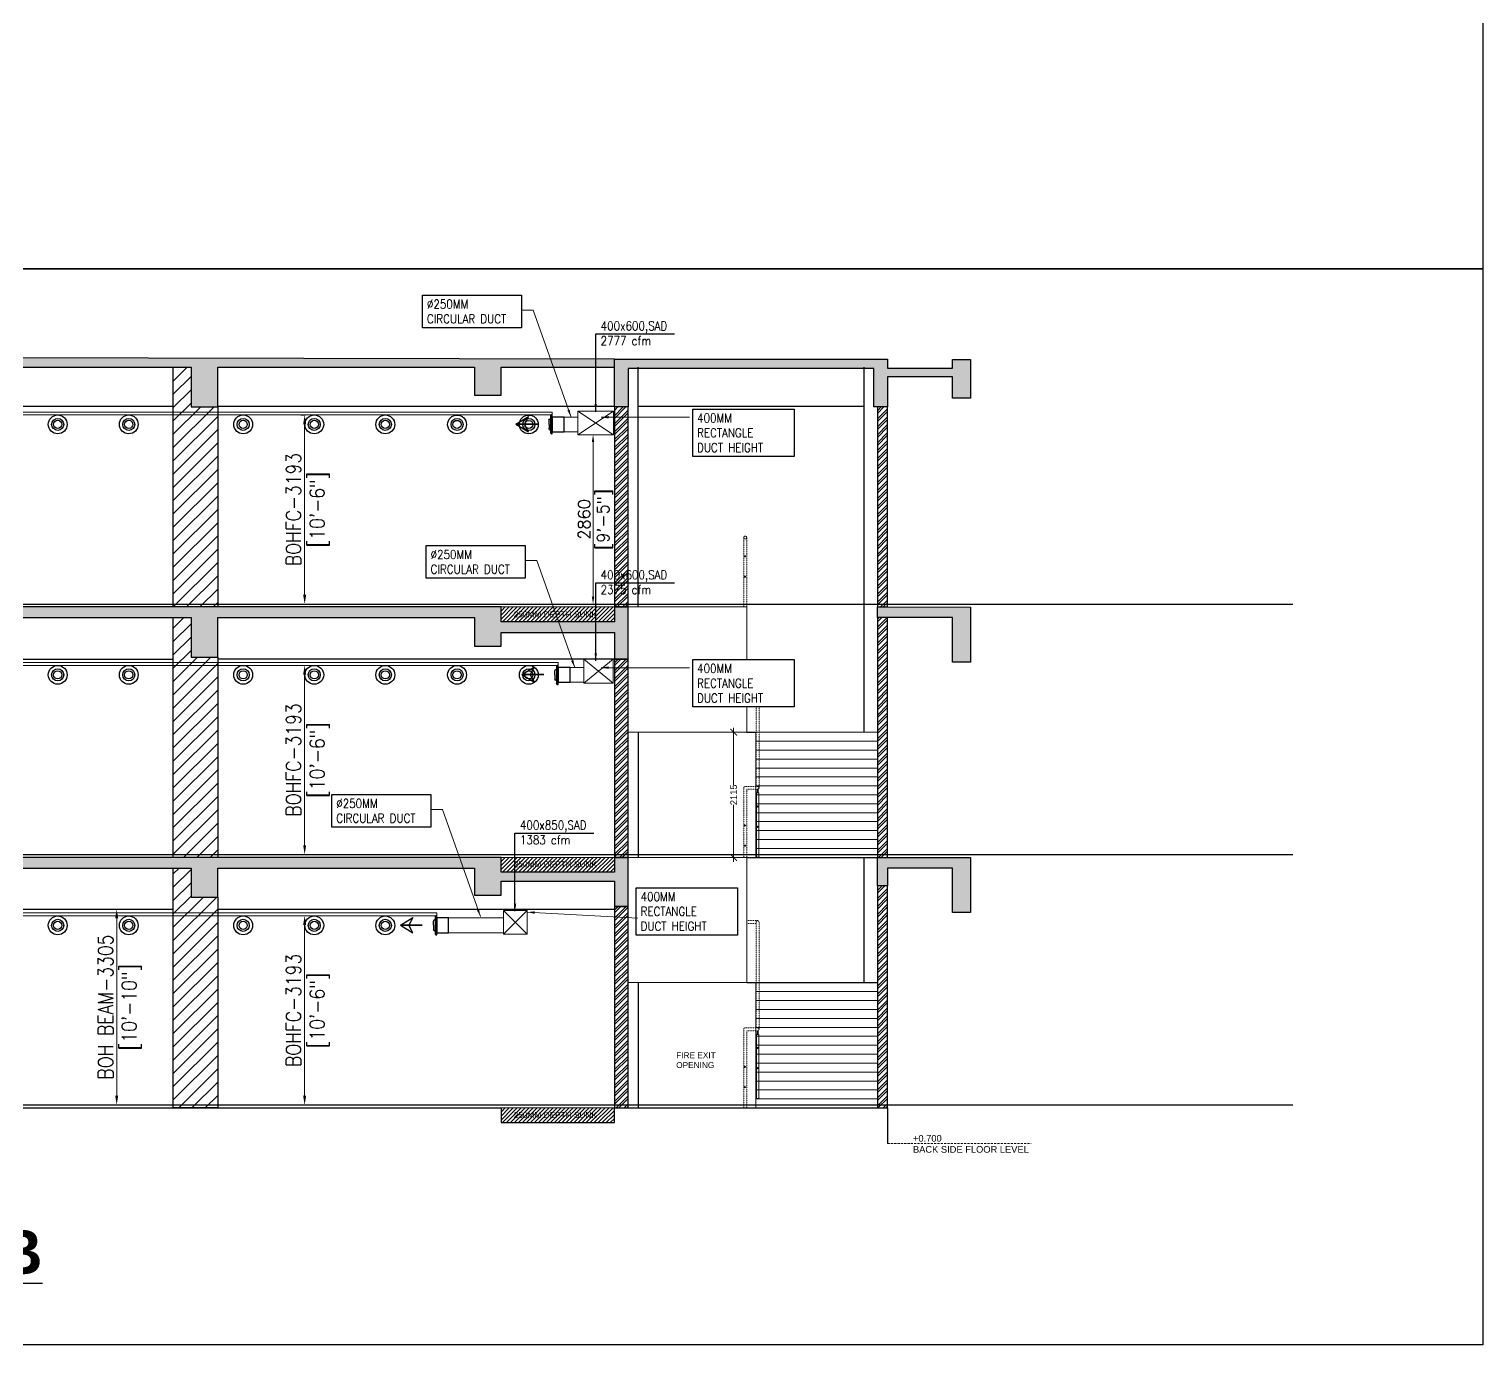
# Model space of a CAD drawing. Header units: millimetres. Extents: x -330573 to 5697, y 22061 to 198972.
# Drawn here: x -305420 to -280868, y 116700 to 138927 of the extents above; entities that cross this region are included whole.
import ezdxf

# ---------------------------------------------------------------- set-up
doc = ezdxf.new("R2010")
doc.units = ezdxf.units.MM
for name, pattern in [('BORDERX2', [3.5, 1, -0.5, 1, -0.5, 0, -0.5]), ('DASHED', [0.75, 0.5, -0.25]), ('HIDDEN', [0.375, 0.25, -0.125])]:
    doc.linetypes.add(name, pattern=pattern)
for name, color, linetype in [('AR-CALC', 7, 'Continuous'), ('HAC', 1, 'Continuous'), ('HVAC SAD', 6, 'Continuous')]:
    doc.layers.add(name, color=color, linetype=linetype)
for name, color, linetype, lineweight in [('I-FLOR-TXT', 2, 'Continuous', 5), ('I-RAIL', 69, 'Continuous', 5), ('S-ELEVATION LINE', 253, 'Continuous', 15), ('S-GRID', 8, 'BORDERX2', 0), ('S-Hatch', 8, 'Continuous', 5), ('S-TEXT', 2, 'Continuous', 25), ('VL-AC-DIM', 20, 'Continuous', 25), ('VL-AC-EQUIPMENT', 5, 'Continuous', 25), ('VL-AC-SA', 6, 'Continuous', 5), ('VL-AC-SA_TEXT_50', 7, 'Continuous', 25), ('VL-AC-SAT', 72, 'Continuous', 25), ('VL-FC', 21, 'Continuous', 18)]:
    doc.layers.add(name, color=color, linetype=linetype, lineweight=lineweight)
doc.layers.add('S-COL.', color=7, linetype='Continuous', true_color=0x0000fa)
doc.layers.add('S-SLAB', color=7, linetype='Continuous', true_color=0x8b9895)
doc.layers.add('S-EXISTING MS STAIRCASE', color=7, linetype='Continuous', lineweight=15, true_color=0xec3a09)
doc.layers.add('S-Wall', color=7, linetype='Continuous', lineweight=25, true_color=0xf0f000)
doc.styles.add('50', font='arial.ttf', dxfattribs={"height": 75})
doc.styles.add('75', font='arial.ttf', dxfattribs={"height": 112.5})
doc.styles.add('ROMANS', font='romans.shx', dxfattribs={"height": 200})
doc.styles.get("Standard").update_dxf_attribs({"font": 'arial.ttf'})
doc.styles.add('VOLTAS - ROMAND', font='romand.shx', dxfattribs={"width": 0.85})
doc.dimstyles.new('Dim75', dxfattribs={"dimscale": 0, "dimtxt": 112.5, "dimasz": 112.5, "dimexe": 50, "dimexo": 50, "dimgap": 0.09, "dimtad": 0, "dimdec": 0, "dimrnd": 5, "dimzin": 0, "dimdsep": 46, "dimtxsty": '75', "dimblk": 'ARCHTICK', "dimcen": 0.09, "dimdle": 75, "dimclrd": 8, "dimclre": 8, "dimclrt": 2, "dimadec": 0, "dimazin": 0, "dimtfac": 1, "dimtdec": 0, "dimtofl": 0, "dimtmove": 0, "dimatfit": 3, "dimldrblk": 'DOT', "dimfxl": 1, "dimtolj": 1, "dimtzin": 0, "dimlwd": -1, "dimlwe": -1, "dimarcsym": 0})
doc.dimstyles.get("Standard").update_dxf_attribs({"dimtxt": 0.18, "dimasz": 0.18, "dimexe": 0.18, "dimexo": 0.0625, "dimgap": 0.09, "dimtad": 0, "dimtih": 1, "dimtoh": 1, "dimdec": 4, "dimzin": 0, "dimdsep": 46, "dimtxsty": 'Standard', "dimcen": 0.09, "dimadec": 0, "dimazin": 0, "dimtfac": 1, "dimtdec": 4, "dimtofl": 0, "dimtmove": 0, "dimatfit": 3, "dimfxl": 1, "dimtolj": 1, "dimtzin": 0, "dimarcsym": 0})
doc.dimstyles.new('VL_DIM', dxfattribs={"dimscale": 1.25, "dimtxt": 200, "dimasz": 125, "dimexe": 50, "dimexo": 50, "dimgap": 50, "dimtad": 1, "dimdec": 0, "dimrnd": 1, "dimzin": 9, "dimdsep": 46, "dimtxsty": 'ROMANS', "dimcen": 0.09, "dimdle": 35, "dimclrd": 7, "dimclre": 7, "dimclrt": 7, "dimadec": 0, "dimazin": 0, "dimtfac": 1, "dimtdec": 0, "dimtmove": 2, "dimatfit": 3, "dimfxl": 1, "dimtolj": 1, "dimtzin": 0, "dimlwd": 15, "dimlwe": 15, "dimarcsym": 1})
pattern_1 = [(45, (-35235.41, 348849.92), (-67.35192, 67.35192), []), (45, (-35190.51, 348849.92), (-67.35192, 67.35192), [])]

# ---------------------------------------------------------------- blocks, each defined once
blk = doc.blocks.new('_ArchTick')
at = {"color": 0, "linetype": 'ByBlock', "const_width": 0.15}
blk.add_lwpolyline([(-0.5, -0.5), (0.5, 0.5)], dxfattribs=at)
blk = doc.blocks.new('*D319')
at = {"layer": 'Defpoints', "color": 0, "transparency": 16777216}
for p in [(13889, 6344), (13515, 4230), (13889, 4230)]:
    blk.add_point(p, dxfattribs=at)
at = {"layer": 'I-FLOR-TXT', "color": 8, "transparency": 16777216}
for p, q in [((13515, 6419), (13515, 5456)), ((13615, 6344), (13465, 6344)), ((13515, 4155), (13515, 5117)), ((13615, 4230), (13465, 4230))]:
    blk.add_line(p, q, dxfattribs=at)
at = {"layer": 'I-FLOR-TXT', "color": 8, "transparency": 16777216, "xscale": 112.5, "yscale": 112.5, "zscale": 112.5}
for p, rotation in [((13515, 6344), 90), ((13515, 4230), 270)]:
    blk.add_blockref('_ArchTick', p, dxfattribs=dict(at, rotation=rotation))
at = {"layer": 'I-FLOR-TXT', "color": 2, "transparency": 16777216, "insert": (13515, 5287), "char_height": 112.5, "attachment_point": 5, "rotation": 90, "style": '75'}
blk.add_mtext('\\A1;2115', dxfattribs=at)
blk = doc.blocks.new('_Dot')
at = {"color": 0, "linetype": 'ByBlock', "lineweight": -2}
blk.add_line((-0.5, 0), (-1, 0), dxfattribs=at)
at = {"color": 0, "linetype": 'ByBlock', "lineweight": 0, "const_width": 0.5}
blk.add_lwpolyline([(-0.25, 0, 1), (0.25, 0, 1)], format="xyb", close=True, dxfattribs=at)
blk = doc.blocks.new('A$C14FA655D')
at = {"layer": 'VL-AC-SAT'}
for p, q in [((215, 35), (215, -285)), ((215, 35), (230, 22)), ((816, -121), (603, 9)), ((603, 9), (672, -121)), ((255, -125), (255, -55)), ((255, -125), (255, -195)), ((816, -121), (445, -121)), ((445, -121), (816, -121)), ((816, -121), (445, -121)), ((445, -121), (816, -121)), ((816, -121), (603, -250)), ((603, -250), (672, -121)), ((215, -285), (230, -272))]:
    blk.add_line(p, q, dxfattribs=at)
blk.add_lwpolyline([(0, 0), (200, 0), (200, -250), (0, -250)], close=True, dxfattribs=at)
for points in [[(215, -285), (200, -285), (200, 35), (215, 35)], [(230, 22), (230, -272)]]:
    blk.add_lwpolyline(points, dxfattribs=at)
for centre, start, end in [((213, -61), 7.9087, 65.9574), ((213, -189), 294.0426, 352.0913)]:
    blk.add_arc(centre, 42.9, start, end, dxfattribs=at)
blk = doc.blocks.new('A$C364F0CCE')
at = {"layer": 'VL-AC-SAT'}
for radius in [159, 102, 69]:
    blk.add_circle((0, 0), radius, dxfattribs=at)
blk = doc.blocks.new('*D135')
at = {"layer": 'Defpoints', "color": 0, "transparency": 16777216}
for p in [(-295896, 132075), (-295837, 132075), (-295837, 129215)]:
    blk.add_point(p, dxfattribs=at)
at = {"layer": 'VL-AC-DIM', "color": 7, "lineweight": 15, "transparency": 16777216}
for p, q in [((-295887, 132075), (-295946, 132075)), ((-295896, 129340), (-295896, 131950)), ((-295887, 129215), (-295946, 129215))]:
    blk.add_line(p, q, dxfattribs=at)
at = {"layer": 'VL-AC-DIM', "color": 7, "transparency": 16777216}
for points in [[(-295917, 131950), (-295875, 131950), (-295896, 132075)], [(-295917, 129340), (-295875, 129340), (-295896, 129215)]]:
    blk.add_solid(points, dxfattribs=at)
at = {"layer": 'VL-AC-DIM', "color": 7, "transparency": 16777216, "char_height": 200, "attachment_point": 5, "rotation": 90, "style": 'ROMANS'}
for s, insert in [('\\A1;[9\'-5"]', (-295693, 130645)), ('\\A1;2860', (-296046, 130645))]:
    blk.add_mtext(s, dxfattribs=dict(at, insert=insert))
blk = doc.blocks.new('*D147')
at = {"layer": 'Defpoints', "color": 0, "transparency": 16777216}
for p in [(-300688, 123948), (-300766, 120755), (-300683, 120755)]:
    blk.add_point(p, dxfattribs=at)
at = {"layer": 'VL-AC-DIM', "color": 7, "lineweight": 15, "transparency": 16777216}
for p, q in [((-300750, 123948), (-300829, 123948)), ((-300766, 123792), (-300766, 120912)), ((-300745, 120755), (-300829, 120755))]:
    blk.add_line(p, q, dxfattribs=at)
at = {"layer": 'VL-AC-DIM', "color": 7, "transparency": 16777216}
for points in [[(-300792, 123792), (-300740, 123792), (-300766, 123948)], [(-300792, 120912), (-300740, 120912), (-300766, 120755)]]:
    blk.add_solid(points, dxfattribs=at)
at = {"layer": 'VL-AC-DIM', "color": 7, "transparency": 16777216, "char_height": 250, "width": 717.21, "attachment_point": 5, "rotation": 90, "style": 'VOLTAS - ROMAND'}
for s, insert in [('\\A1;BOHFC-3193', (-300954, 122352)), ('\\A1;[10\'-6"]', (-300513, 122352))]:
    blk.add_mtext(s, dxfattribs=dict(at, insert=insert))
blk = doc.blocks.new('*D148')
at = {"layer": 'Defpoints', "color": 0, "transparency": 16777216}
for p in [(-303787, 124060), (-303940, 120755), (-303787, 120755)]:
    blk.add_point(p, dxfattribs=at)
at = {"layer": 'VL-AC-DIM', "color": 7, "lineweight": 15, "transparency": 16777216}
for p, q in [((-303850, 124060), (-304002, 124060)), ((-303940, 123904), (-303940, 120912)), ((-303850, 120755), (-304002, 120755))]:
    blk.add_line(p, q, dxfattribs=at)
at = {"layer": 'VL-AC-DIM', "color": 7, "transparency": 16777216}
for points in [[(-303966, 123904), (-303914, 123904), (-303940, 124060)], [(-303966, 120912), (-303914, 120912), (-303940, 120755)]]:
    blk.add_solid(points, dxfattribs=at)
at = {"layer": 'VL-AC-DIM', "color": 7, "transparency": 16777216, "char_height": 250, "attachment_point": 5, "rotation": 90, "style": 'VOLTAS - ROMAND'}
for s, insert in [('\\A1;BOH BEAM-3305', (-304127, 122408)), ('\\A1;[10\'-10"]', (-303687, 122408))]:
    blk.add_mtext(s, dxfattribs=dict(at, insert=insert))
blk = doc.blocks.new('*D152')
at = {"layer": 'Defpoints', "color": 0, "transparency": 16777216}
for p in [(-300688, 128178), (-300766, 124985), (-300683, 124985)]:
    blk.add_point(p, dxfattribs=at)
at = {"layer": 'VL-AC-DIM', "color": 7, "lineweight": 15, "transparency": 16777216}
for p, q in [((-300750, 128178), (-300829, 128178)), ((-300766, 128022), (-300766, 125142)), ((-300745, 124985), (-300829, 124985))]:
    blk.add_line(p, q, dxfattribs=at)
at = {"layer": 'VL-AC-DIM', "color": 7, "transparency": 16777216}
for points in [[(-300792, 128022), (-300740, 128022), (-300766, 128178)], [(-300792, 125142), (-300740, 125142), (-300766, 124985)]]:
    blk.add_solid(points, dxfattribs=at)
at = {"layer": 'VL-AC-DIM', "color": 7, "transparency": 16777216, "char_height": 250, "width": 717.21, "attachment_point": 5, "rotation": 90, "style": 'VOLTAS - ROMAND'}
for s, insert in [('\\A1;BOHFC-3193', (-300954, 126582)), ('\\A1;[10\'-6"]', (-300513, 126582))]:
    blk.add_mtext(s, dxfattribs=dict(at, insert=insert))
blk = doc.blocks.new('*D157')
at = {"layer": 'Defpoints', "color": 0, "transparency": 16777216}
for p in [(-300688, 132408), (-300766, 129215), (-300683, 129215)]:
    blk.add_point(p, dxfattribs=at)
at = {"layer": 'VL-AC-DIM', "color": 7, "lineweight": 15, "transparency": 16777216}
for p, q in [((-300750, 132408), (-300829, 132408)), ((-300766, 132252), (-300766, 129372)), ((-300745, 129215), (-300829, 129215))]:
    blk.add_line(p, q, dxfattribs=at)
at = {"layer": 'VL-AC-DIM', "color": 7, "transparency": 16777216}
for points in [[(-300792, 132252), (-300740, 132252), (-300766, 132408)], [(-300792, 129372), (-300740, 129372), (-300766, 129215)]]:
    blk.add_solid(points, dxfattribs=at)
at = {"layer": 'VL-AC-DIM', "color": 7, "transparency": 16777216, "char_height": 250, "width": 717.21, "attachment_point": 5, "rotation": 90, "style": 'VOLTAS - ROMAND'}
for s, insert in [('\\A1;BOHFC-3193', (-300954, 130812)), ('\\A1;[10\'-6"]', (-300513, 130812))]:
    blk.add_mtext(s, dxfattribs=dict(at, insert=insert))
blk = doc.blocks.new('SECTION')
at = {"layer": 'S-ELEVATION LINE', "ltscale": 90}
h = blk.add_hatch(dxfattribs=at)
h.set_pattern_fill('ANSI31', color=8, scale=50)
h.set_pattern_definition([(45, (-35235.41, 348869.92), (-112.2532, 112.2532), [])])
h.paths.add_polyline_path([(4052.4, 12509.9), (4352.4, 12509.9), (4352.4, 11836.9), (4802.4, 11836.9), (4802.4, 8459.9), (4052.4, 8459.9)])
h = blk.add_hatch(dxfattribs=at)
h.set_pattern_fill('ANSI31', color=8, scale=50)
h.set_pattern_definition([(45, (43560, 315949.92), (-112.2532, 112.2532), [])])
h.paths.add_polyline_path([(4052.4, 8279.9), (4352.4, 8279.9), (4352.4, 7609.9), (4542.3, 7609.9), (4802.4, 7609.9), (4802.4, 4229.9), (4052.4, 4229.9)])
h = blk.add_hatch(dxfattribs=at)
h.set_pattern_fill('ANSI31', color=8, scale=50)
h.set_pattern_definition([(45, (-35235.41, 348849.92), (-112.2532, 112.2532), [])])
h.paths.add_polyline_path([(4052.4, 4049.9), (4352.4, 4049.9), (4352.4, 3559.9), (4802.4, 3559.9), (4802.4, -0.1), (4052.4, -0.1)])
at = {"layer": 'S-Hatch'}
h = blk.add_hatch(dxfattribs=at)
h.set_pattern_fill('ANSI32', color=8, scale=10)
h.set_pattern_definition([(45, (-95055.415, 264579.92), (-67.35192, 67.35192), []), (45, (-95010.51, 264579.92), (-67.35192, 67.35192), [])])
h.paths.add_polyline_path([(11732.4, 7579.9), (11502.4, 7579.9), (11502.4, 4229.9), (11732.4, 4229.9)])
h.paths.add_polyline_path([(11732.4, 11839.9), (11502.4, 11839.9), (11502.4, 8459.9), (11732.4, 8459.9)])
h.paths.add_polyline_path([(11731.3, 3399.9), (11502.2, 3399.9), (11502.4, -0.1), (11732.4, -0.1)])
h = blk.add_hatch(dxfattribs=at)
h.set_pattern_fill('ANSI32', color=8, scale=10)
h.set_pattern_definition([(45, (-35235.41, 348869.92), (-67.35192, 67.35192), []), (45, (-35190.51, 348869.92), (-67.35192, 67.35192), [])])
h.paths.add_polyline_path([(16112.4, 11839.9), (15942.4, 11839.9), (15942.4, 8459.9), (16112.4, 8459.9)])
h = blk.add_hatch(dxfattribs=at)
h.set_pattern_fill('ANSI31', color=8, scale=15)
h.set_pattern_definition([(45, (-476099.316, 117745.415), (-33.6759605, 33.6759605), [])])
h.paths.add_polyline_path([(9587.4, 8459.9), (11502.2, 8459.9), (11502.2, 8209.9), (9587.4, 8209.9)])
h = blk.add_hatch(dxfattribs=at)
h.set_pattern_fill('ANSI32', color=8, scale=10)
h.set_pattern_definition(pattern_1)
h.paths.add_polyline_path([(16112.4, 8279.9), (15942.4, 8279.9), (15942.4, 4229.9), (16112.4, 4229.9)])
h = blk.add_hatch(dxfattribs=at)
h.set_pattern_fill('ANSI31', color=8, scale=15)
h.set_pattern_definition([(45, (-476099.316, 113515.414), (-33.6759605, 33.6759605), [])])
h.paths.add_polyline_path([(9587.4, 4229.9), (11502.2, 4229.9), (11502.2, 3979.9), (9587.4, 3979.9)])
h = blk.add_hatch(dxfattribs=at)
h.set_pattern_fill('ANSI32', color=8, scale=10)
h.set_pattern_definition(pattern_1)
h.paths.add_polyline_path([(16112.4, 3749.9), (15942.4, 3749.9), (15942.4, -0.1), (16112.4, -0.1)])
h = blk.add_hatch(dxfattribs=at)
h.set_pattern_fill('ANSI31', color=8, scale=15)
h.set_pattern_definition([(45, (-476099.315, 109285.447), (-33.6759605, 33.6759605), [])])
h.paths.add_polyline_path([(9587.4, 0), (11502.2, 0), (11502.2, -250), (9587.4, -250)])
at = {"layer": 'S-SLAB', "ltscale": 90}
h = blk.add_hatch(color=8, dxfattribs=at)
h.dxf.hatch_style = 1
h.paths.add_polyline_path([(-9487.6, 12689.9), (-9487.6, 11794.9), (-9037.6, 11794.9), (-9037.6, 12509.9), (-6727.1, 12509.9), (-6727.1, 11999.9), (-6277.1, 11999.9), (-6277.1, 12509.9), (-2647.6, 12509.9), (-2647.6, 11824.9), (-2197.6, 11824.9), (-2197.6, 12509.9), (702.4, 12509.9), (702.4, 12024.9), (1152.4, 12024.9), (1152.4, 12509.9), (4352.4, 12509.9), (4352.4, 11839.9), (4802.4, 11839.9), (4802.4, 12509.9), (9136.9, 12509.9), (9136.9, 12039.9), (9587.9, 12039.9), (9587.9, 12509.9), (11502.3, 12509.9), (11502.3, 12644.5)])
h = blk.add_hatch(color=8, dxfattribs=at)
h.dxf.hatch_style = 1
h.paths.add_polyline_path([(16112.3, 12644.3), (11502.3, 12644.5), (11502.4, 12490.1), (11502.4, 11839.9), (11732.4, 11839.9), (11732.4, 12489.9), (15882.4, 12489.8), (15882.4, 11839.9), (16112.4, 11839.9), (16112.4, 12349.9), (17212.7, 12349.9), (17212.5, 11989.9), (17512.6, 11989.9), (17512.6, 12639.9), (17212.6, 12639.9), (17212.6, 12494.9), (16112.4, 12494.9)])
h = blk.add_hatch(color=8, dxfattribs=at)
h.dxf.hatch_style = 1
h.paths.add_polyline_path([(-5617.6, 8279.9), (-2647.6, 8279.9), (-2647.6, 7544.9), (-2197.6, 7544.9), (-2197.6, 8279.9), (702.4, 8279.9), (702.4, 7679.9), (1152.4, 7679.9), (1152.4, 8279.9), (4352.4, 8279.9), (4352.4, 7609.9), (4802.4, 7609.9), (4802.4, 8279.9), (9136.9, 8279.9), (9136.9, 7799.9), (9587.9, 7799.9), (9587.9, 8029.9), (11502.4, 8029.9), (11502.4, 7579.9), (11732.4, 7579.9), (11732.4, 8459.9), (11502.4, 8459.9), (11502, 8209.9), (9587.5, 8209.9), (9587.9, 8459.9), (-9487.6, 8459.9), (-9487.6, 7599.9), (-9037.6, 7599.9), (-9037.6, 8279.9), (-6067.6, 8279.9), (-6067.6, 7829.9), (-5617.6, 7829.9)])
h = blk.add_hatch(color=8, dxfattribs=at)
h.dxf.hatch_style = 1
h.paths.add_polyline_path([(17512.6, 8459.7), (17442.4, 8459.7), (15942.4, 8459.9), (15942.4, 8280), (17212.7, 8279.8), (17212.5, 7529.9), (17512.7, 7529.9)])
h = blk.add_hatch(color=8, dxfattribs=at)
h.dxf.hatch_style = 1
h.paths.add_polyline_path([(-9487.6, 4229.9), (-9487.6, 3359.9), (-9037.6, 3359.9), (-9037.6, 4049.9), (-6067.6, 4049.9), (-6067.6, 3559.9), (-5617.6, 3559.9), (-5617.6, 4049.9), (-2647.6, 4049.9), (-2647.6, 3559.9), (-2197.6, 3559.9), (-2197.6, 4049.9), (702.4, 4049.9), (702.4, 3559.9), (1152.4, 3559.9), (1152.4, 4049.9), (4352.4, 4049.9), (4352.4, 3559.9), (4802.4, 3559.9), (4802.4, 4049.9), (9136.9, 4049.9), (9136.9, 3594.9), (9587.9, 3594.9), (9587.9, 3829.9), (11502.2, 3829.9), (11502.2, 3399.9), (11731.3, 3399.9), (11732.4, 3949.9), (11732.4, 4229.9), (11502.2, 4229.9), (11502.2, 3979.9), (9587.4, 3979.9), (9587.4, 4229.9)])
h = blk.add_hatch(color=8, dxfattribs=at)
h.dxf.hatch_style = 1
h.paths.add_polyline_path([(17512.6, 4229.7), (17442.4, 4229.7), (15942.4, 4229.9), (15942.4, 3749.9), (16112.4, 3749.9), (16112.4, 4049.9), (17212.7, 4049.8), (17212.5, 3300), (17512.7, 3299.9)])
at = {"layer": 'HAC', "color": 8}
for points in [[(11502.3, 12644.5), (16112.3, 12644.3), (16112.4, 12494.9), (17212.6, 12494.9), (17212.6, 12639.9), (17512.6, 12639.9), (17512.6, 11989.9), (17212.5, 11989.9), (17212.6, 12349.9), (16112.4, 12349.9), (16112.4, 11839.9), (15882.4, 11839.9), (15882.4, 12489.8), (11732.4, 12489.9), (11732.4, 11839.9), (11502.4, 11839.9), (11502.4, 12490.1)], [(15942.4, 8459.9), (17512.6, 8459.7), (17512.7, 7529.9), (17212.5, 7529.9), (17212.7, 8279.8), (15942.4, 8280)], [(15942.4, 4229.9), (17512.6, 4229.7), (17512.7, 3299.9), (17212.5, 3300), (17212.7, 4049.8), (16112.4, 4049.9), (16112.4, 3749.9), (15942.4, 3749.9), (15942.4, 4050)]]:
    blk.add_lwpolyline(points, close=True, dxfattribs=at)
at = {"layer": 'I-RAIL', "color": 8, "linetype": 'HIDDEN', "ltscale": 0.1}
for p, q in [((13685.7, 8459.9), (13685.7, 9633.1)), ((13735.7, 8459.9), (13735.7, 9633.1)), ((13919, 7396.1, 0), (13735.7, 7396.1)), ((13894, 5429.9), (13894, 7371.1)), ((13944, 5404.9), (13944, 7371.1)), ((13894, 7346.1, 0), (13735.7, 7346.1)), ((13685.7, 4229.9), (13685.7, 5404.9)), ((13919, 5429.9), (13710.7, 5429.9)), ((13735.7, 4229.9), (13735.7, 5356.1)), ((13919, 5379.9), (13737.2, 5381.1, -25)), ((13919, 3162.1, 0), (13735.7, 3162.1)), ((13894, 3112.1, 0), (13735.7, 3112.1)), ((13894, 1350.9), (13894, 3137.1)), ((13944, 1325.9), (13944, 3137.1)), ((13685.7, -0.1), (13685.7, 1325.9)), ((13919, 1350.9), (13710.7, 1350.9)), ((13735.7, -0.1), (13735.7, 1277.1)), ((13919, 1300.9), (13737.2, 1302.1, -25))]:
    blk.add_line(p, q, dxfattribs=at)
at = {"layer": 'I-RAIL', "color": 8, "ltscale": 0.1}
for points in [[(13899, 4234.9), (13939, 4234.9), (13939, 5318.8), (13899, 5318.8)], [(13899, 155.9), (13939, 155.9), (13939, 1239.8), (13899, 1239.8)]]:
    blk.add_lwpolyline(points, close=True, dxfattribs=at)
at = {"layer": 'I-RAIL', "color": 8, "ltscale": 0.1, "elevation": -3001}
for points in [[(13911.5, 5381.1), (13911.5, 5318.8), (13931.5, 5318.8), (13931.5, 5379.9)], [(13911.5, 1302.1), (13911.5, 1239.8), (13931.5, 1239.8), (13931.5, 1300.9)]]:
    blk.add_lwpolyline(points, dxfattribs=at)
at = {"layer": 'I-RAIL', "color": 8}
for points in [[(13949, 4229.9), (13889, 4229.9), (13889, 4234.9), (13949, 4234.9)], [(13949, 150.9), (13889, 150.9), (13889, 155.9), (13949, 155.9)]]:
    blk.add_lwpolyline(points, close=True, dxfattribs=at)
at = {"layer": 'I-RAIL', "color": 8, "linetype": 'HIDDEN'}
for centre, start, end in [((13710.7, 9633.1, 0), 0, 180), ((13710.7, 9633.1, 0), 0, 180), ((13710.7, 9633.1, 0), 180, 0), ((13919, 7371.1, 0), 0, 180), ((13919, 3137.1, 0), 0, 180)]:
    blk.add_arc(centre, 25, start, end, dxfattribs=at)
at = {"layer": 'I-RAIL', "color": 8}
for centre, radius, start, end in [((13706.2, 9314.9), 10, 92.72248, 267.27752), ((13705.2, 9314.9), 10, 272.72248, 87.27752), ((13706.2, 8972.5), 10, 92.72248, 267.27752), ((13705.2, 8972.5), 10, 272.72248, 87.27752), ((13919, 5404.9), 25, 270, 90), ((13919.5, 5089.9), 10, 92.72248, 267.27752), ((13918.6, 5089.9), 10, 272.72248, 87.27752), ((13706.2, 4769.9), 10, 92.72248, 267.27752), ((13705.2, 4769.9), 10, 272.72248, 87.27752), ((13919.5, 4747.5), 10, 92.72248, 267.27752), ((13918.6, 4747.5), 10, 272.72248, 87.27752), ((13706.2, 4427.5), 10, 92.72248, 267.27752), ((13705.2, 4427.5), 10, 272.72248, 87.27752), ((13919, 1325.9), 25, 270, 90), ((13919.5, 1010.9), 10, 92.72248, 267.27752), ((13918.6, 1010.9), 10, 272.72248, 87.27752), ((13706.2, 690.9), 10, 92.72248, 267.27752), ((13705.2, 690.9), 10, 272.72248, 87.27752), ((13919.5, 668.5), 10, 92.72248, 267.27752), ((13918.6, 668.5), 10, 272.72248, 87.27752), ((13706.2, 348.5), 10, 92.72248, 267.27752), ((13705.2, 348.5), 10, 272.72248, 87.27752)]:
    blk.add_arc(centre, radius, start, end, dxfattribs=at)
at = {"layer": 'I-RAIL', "color": 8, "linetype": 'HIDDEN', "ltscale": 0.1}
for centre in [(13710.7, 5404.9), (13710.7, 1325.9)]:
    blk.add_arc(centre, 25, 90, 180, dxfattribs=at)
at = {"layer": 'I-RAIL', "color": 8, "linetype": 'HIDDEN', "ltscale": 0.1, "extrusion": (0.998288, -1.65503e-07, 0.05849)}
for centre in [(5356.1, -828.4, 13712.2), (1277.1, -828.4, 13712.2)]:
    blk.add_arc(centre, 25, 0, 90, dxfattribs=at)
at = {"layer": 'S-COL.', "color": 8, "ltscale": 90}
for p, q in [((11902.4, 8459.9), (11902.4, 12509.9)), ((15712.4, 12509.9), (15712.4, 6343.9)), ((11902.4, 6344.9), (11902.4, 4229.9)), ((15712.4, 4229.9), (15712.4, 2113.9))]:
    blk.add_line(p, q, dxfattribs=at)
for points in [[(4052.4, 12509.9), (4352.4, 12509.9), (4352.4, 11839.9), (4802.4, 11839.9), (4802.4, 8459.9), (4052.4, 8459.9)], [(4052.4, 8279.9), (4352.4, 8279.9), (4352.4, 7609.9), (4802.4, 7609.9), (4802.4, 4229.9), (4052.4, 4229.9)], [(4052.4, 4049.9), (4352.4, 4049.9), (4352.4, 3559.9), (4802.4, 3559.9), (4802.4, -0.1), (4052.4, -0.1)]]:
    blk.add_lwpolyline(points, close=True, dxfattribs=at)
blk.add_lwpolyline([(11902.4, 2114.9), (11902.4, -0.1)], dxfattribs=at)
at = {"layer": 'S-ELEVATION LINE', "color": 8}
for points in [[(9587.4, 8459.9), (11502.2, 8459.9), (11502.2, 8209.9), (9587.4, 8209.9)], [(9587.4, 4229.9), (11502.2, 4229.9), (11502.2, 3979.9), (9587.4, 3979.9)], [(9587.4, 0), (11502.2, 0), (11502.2, -250), (9587.4, -250)]]:
    blk.add_lwpolyline(points, close=True, dxfattribs=at)
at = {"layer": 'S-EXISTING MS STAIRCASE', "color": 8, "ltscale": 90}
for points in [[(13735.7, 8459.9), (11732.4, 8459.9), (11732.4, 6344.9), (13735.7, 6344.9)], [(13889, 6343.9), (15942.4, 6343.9), (15942.4, 6192.9), (13889, 6192.9)], [(13889, 6192.9), (15942.4, 6192.9), (15942.4, 6041.9), (13889, 6041.9)], [(13889, 6041.9), (15942.4, 6041.9), (15942.4, 5890.9), (13889, 5890.9)], [(13889, 5890.9), (15942.4, 5890.9), (15942.4, 5739.9), (13889, 5739.9)], [(13889, 5739.9), (15942.4, 5739.9), (15942.4, 5588.9), (13889, 5588.9)], [(13889, 5588.9), (15942.4, 5588.9), (15942.4, 5437.9), (13889, 5437.9)], [(13889, 5437.9), (15942.4, 5437.9), (15942.4, 5286.9), (13889, 5286.9)], [(13889, 5286.9), (15942.4, 5286.9), (15942.4, 5135.9), (13889, 5135.9)], [(13889, 5135.9), (15942.4, 5135.9), (15942.4, 4984.9), (13889, 4984.9)], [(13889, 4984.9), (15942.4, 4984.9), (15942.4, 4833.9), (13889, 4833.9)], [(13889, 4833.9), (15942.4, 4833.9), (15942.4, 4682.9), (13889, 4682.9)], [(13889, 4682.9), (15942.4, 4682.9), (15942.4, 4531.9), (13889, 4531.9)], [(13889, 4531.9), (15942.4, 4531.9), (15942.4, 4380.9), (13889, 4380.9)], [(13735.7, 4229.9), (11731.3, 4229.9), (11733.5, 2114.9), (13735.7, 2114.9)], [(13889, 4380.9), (15942.4, 4380.9), (15942.4, 4229.9), (13889, 4229.9)], [(13889, 2113.9), (15942.4, 2113.9), (15942.4, 1962.9), (13889, 1962.9)], [(13889, 1962.9), (15942.4, 1962.9), (15942.4, 1811.9), (13889, 1811.9)], [(13889, 1811.9), (15942.4, 1811.9), (15942.4, 1660.9), (13889, 1660.9)], [(13889, 1660.9), (15942.4, 1660.9), (15942.4, 1509.9), (13889, 1509.9)], [(13889, 1509.9), (15942.4, 1509.9), (15942.4, 1358.9), (13889, 1358.9)], [(13889, 1358.9), (15942.4, 1358.9), (15942.4, 1207.9), (13889, 1207.9)], [(13889, 1207.9), (15942.4, 1207.9), (15942.4, 1056.9), (13889, 1056.9)], [(13889, 1056.9), (15942.4, 1056.9), (15942.4, 905.9), (13889, 905.9)], [(13889, 905.9), (15942.4, 905.9), (15942.4, 754.9), (13889, 754.9)], [(13889, 754.9), (15942.4, 754.9), (15942.4, 603.9), (13889, 603.9)], [(13889, 603.9), (15942.4, 603.9), (15942.4, 452.9), (13889, 452.9)], [(13889, 452.9), (15942.4, 452.9), (15942.4, 301.9), (13889, 301.9)], [(13889, 301.9), (15942.4, 301.9), (15942.4, 150.9), (13889, 150.9)], [(13889, 150.9), (15942.4, 150.9), (15942.4, -0.1), (13889, -0.1)]]:
    blk.add_lwpolyline(points, close=True, dxfattribs=at)
at = {"layer": 'S-GRID', "color": 8, "linetype": 'DASHED', "ltscale": 75}
blk.add_line((16112.4, -600.1), (18540.9, -600.2), dxfattribs=at)
at = {"layer": 'S-SLAB', "color": 8, "ltscale": 90}
for p, q in [((-2197.6, 11849.9), (4052.4, 11849.9)), ((4802.4, 11849.9), (11502.4, 11849.9)), ((11902.4, 11849.9), (15712.4, 11849.9)), ((-2197.6, 7579.9), (4052.4, 7579.9)), ((4802.4, 7584.9), (11502.4, 7584.9)), ((13735.7, 6343.9), (13889, 6343.9)), ((13735.7, 4229.9), (15942.4, 4229.9)), ((4052.4, 3349.9), (-2197.6, 3349.9)), ((4052.4, 3349.9), (-2197.6, 3349.9)), ((4052.4, 3349.9), (-2197.6, 3349.9)), ((4802.4, 3354.9), (11502.4, 3354.9)), ((13735.7, 2114.9), (15942.4, 2114.9)), ((16112.4, -0.1), (16112.4, -600.1))]:
    blk.add_line(p, q, dxfattribs=at)
for points in [[(1152.4, 12509.9), (4352.4, 12509.9), (4352.4, 11839.9), (4802.4, 11839.9), (4802.4, 12509.9), (9136.9, 12509.9), (9136.9, 12039.9), (9587.9, 12039.9), (9587.9, 12509.9), (11502.3, 12509.9), (11502.3, 12644.5), (-9487.6, 12689.9)], [(1152.4, 8279.9), (4352.4, 8279.9), (4352.4, 7609.9), (4802.4, 7609.9), (4802.4, 8279.9), (9136.9, 8279.9), (9136.9, 7799.9), (9587.9, 7799.9), (9587.9, 8029.9), (11502.4, 8029.9), (11502.4, 7579.9), (11732.4, 7579.9), (11732.4, 8459.9), (11502.4, 8459.9), (11502.4, 8209.9), (9587.9, 8209.9), (9587.9, 8459.9), (-9487.6, 8459.9)], [(1152.4, 4049.9), (4352.4, 4049.9), (4352.4, 3559.9), (4802.4, 3559.9), (4802.4, 4049.9), (9136.9, 4049.9), (9136.9, 3594.9), (9587.9, 3594.9), (9587.9, 3829.9), (11502.2, 3829.9), (11502.2, 3399.9), (11731.3, 3399.9), (11732.4, 3949.9), (11732.4, 4229.9), (11502.2, 4229.9), (11502.2, 3979.9), (9587.4, 3979.9), (9587.4, 4229.9), (-9487.6, 4229.9)], [(-9587.4, 0), (9587.4, 0), (9587.4, -250), (11502.2, -250), (11502.4, -0.1), (16112.4, -0.1)]]:
    blk.add_lwpolyline(points, dxfattribs=at)
at = {"layer": 'S-Wall', "color": 8}
for points in [[(11732.4, 11839.9), (11502.4, 11839.9), (11502.4, 8459.9), (11732.4, 8459.9)], [(16112.4, 11839.9), (15942.4, 11839.9), (15942.4, 8459.9), (16112.4, 8459.9)], [(16112.4, 8280), (15942.4, 8280), (15942.4, 4229.9), (16112.4, 4229.9)], [(11732.4, 7579.9), (11502.4, 7579.9), (11502.4, 4229.9), (11732.4, 4229.9)], [(16112.4, 3749.9), (15942.4, 3749.9), (15942.4, -0.1), (16112.4, -0.1)], [(11732.2, 3399.9), (11502.2, 3399.9), (11502.4, -0.1), (11732.4, -0.1)]]:
    blk.add_lwpolyline(points, close=True, dxfattribs=at)
at = {"layer": 'I-FLOR-TXT', "color": 8, "char_height": 100, "attachment_point": 1, "style": '50'}
for s, insert, width in [('250MM DEPTH SUNK', (9801.3, 8385.9), 1405.775), ('250MM DEPTH SUNK', (9800.8, 4164.6), 1405.775), ('FIRE EXIT OPENING', (12544.6, 938.6), 1001.971), ('250MM DEPTH SUNK', (9800.8, -71.9), 1405.775)]:
    blk.add_mtext(s, dxfattribs=dict(at, insert=insert, width=width))
at = {"layer": 'S-TEXT', "color": 8, "ltscale": 90, "transparency": 33554687, "insert": (16543.4, -458.3), "char_height": 112.5, "attachment_point": 1, "style": '75'}
blk.add_mtext_dynamic_manual_height_columns('\\pxt22;+0.700\\PBACK SIDE FLOOR LEVEL', width=2416.029, gutter_width=12834, heights=[0], dxfattribs=at)
at = {"layer": 'S-TEXT', "color": 8, "ltscale": 90, "transparency": 33554687, "insert": (-9562.5, -2060.6), "char_height": 750, "width": 23944.298, "attachment_point": 1}
blk.add_mtext('{\\fArial|b1|i0|c0|p34;\\LS E C T I O N  A T - B B}', dxfattribs=at)
at = {"layer": 'I-FLOR-TXT', "color": 8}
dim = blk.add_aligned_dim(p1=(13889, 6343.9), p2=(13889, 4229.9), distance=-374.5, dimstyle='Dim75', override={"dimscale": 1, "dimfxl": 100, "dimfxlon": 1, "dimarcsym": 1}, dxfattribs=at)
dim.commit()
dim.dimension.update_dxf_attribs({"geometry": '*D319', "text_midpoint": (13514.6, 5286.9)})

msp = doc.modelspace()

# ---------------------------------------------------------------- linework, layer by layer
at = {"layer": 'AR-CALC'}
for p, q in [((-322625.1, 129215.3), (-284080.2, 129215.3)), ((-322625.1, 124985.3), (-284080.2, 124985.3)), ((-322625.1, 120755.4), (-284080.2, 120755.4))]:
    msp.add_line(p, q, dxfattribs=at)
at = {"layer": 'VL-AC-EQUIPMENT'}
msp.add_lwpolyline([(-330572.6, 160294.5), (-280868.4, 160294.5), (-280868.4, 134876.4), (-330572.6, 134876.4)], close=True, dxfattribs=at)
at = {"layer": 'VL-AC-SA'}
for p, q in [((-296150.9, 132475.3), (-295550.9, 132075.3)), ((-296150.9, 132075.3), (-295550.9, 132475.3)), ((-296053.3, 128281.2), (-295553.4, 127881.2)), ((-296053.3, 127881.2), (-295553.4, 128281.2)), ((-296053.3, 128143.8), (-296358.1, 128143.8)), ((-296053.3, 127893.8), (-296358.1, 127893.8)), ((-297405.7, 124039.9), (-297005.7, 123639.9)), ((-297405.7, 123639.9), (-297005.7, 124039.9)), ((-297408.5, 123913.4), (-298408.1, 123913.4)), ((-297408.5, 123663.4), (-298408.1, 123663.4))]:
    msp.add_line(p, q, dxfattribs=at)
for points in [[(-296384.3, 132373.8), (-296150.9, 132373.8)], [(-296384.3, 132123.8), (-296150.9, 132123.8)]]:
    msp.add_lwpolyline(points, dxfattribs=at)
for points in [[(-295550.9, 132475.3), (-295550.9, 132075.3), (-296150.9, 132075.3), (-296150.9, 132475.3)], [(-295553.4, 128281.2), (-295553.4, 127881.2), (-296053.3, 127881.2), (-296053.3, 128281.2)], [(-297405.7, 124039.9), (-297005.7, 124039.9), (-297005.7, 123639.9), (-297405.7, 123639.9)]]:
    msp.add_lwpolyline(points, close=True, dxfattribs=at)
at = {"layer": 'VL-FC'}
for p, q in [((-317046.8, 132458.8), (-296584.3, 132458.8)), ((-316996.8, 132408.8), (-296584.3, 132408.8)), ((-317046.8, 128228.8), (-296484.2, 128228.8)), ((-316996.8, 128178.8), (-296484.2, 128178.8)), ((-316074.2, 123998.4), (-298534.2, 123998.4)), ((-316074.2, 123948.4), (-298534.2, 123948.4))]:
    msp.add_line(p, q, dxfattribs=at)
for points in [[(-296584.3, 132408.8), (-296584.3, 132458.8)], [(-296484.2, 128178.8), (-296484.2, 128228.8)], [(-298534.2, 123948.4), (-298534.2, 123998.4)]]:
    msp.add_lwpolyline(points, dxfattribs=at)

# ---------------------------------------------------------------- block references
at = {"layer": 'HVAC SAD'}
for name, p in [('SECTION', (-307036.5, 120705.3)), ('A$C364F0CCE', (-304936.6, 132249.8)), ('A$C364F0CCE', (-303736.6, 132249.8)), ('A$C364F0CCE', (-301803.7, 132249.8)), ('A$C364F0CCE', (-300603.7, 132249.8)), ('A$C364F0CCE', (-299403.7, 132249.8)), ('A$C364F0CCE', (-298192.3, 132249.3)), ('A$C364F0CCE', (-296980.9, 132248.9)), ('A$C364F0CCE', (-304936.6, 128019.8)), ('A$C364F0CCE', (-303736.6, 128019.8)), ('A$C364F0CCE', (-301803.7, 128019.8)), ('A$C364F0CCE', (-300603.7, 128019.8)), ('A$C364F0CCE', (-299403.7, 128019.8)), ('A$C364F0CCE', (-298192.3, 128019.3)), ('A$C364F0CCE', (-296980.9, 128018.9)), ('A$C364F0CCE', (-304936.6, 123787.4)), ('A$C364F0CCE', (-303736.6, 123787.4)), ('A$C364F0CCE', (-301803.7, 123787.4)), ('A$C364F0CCE', (-300603.7, 123787.4)), ('A$C364F0CCE', (-299403.7, 123787.4))]:
    msp.add_blockref(name, p, dxfattribs=at)
at = {"layer": 'HVAC SAD', "xscale": -1}
for p in [(-296384.3, 132373.8), (-296284.2, 128143.8), (-298334.2, 123913.4)]:
    msp.add_blockref('A$C14FA655D', p, dxfattribs=at)

# ---------------------------------------------------------------- texts
at = {"layer": 'VL-AC-SA_TEXT_50', "char_height": 150, "width": 1258.286, "attachment_point": 5, "style": 'VOLTAS - ROMAND'}
for s, insert in [('\\pxql;400x600,SAD\\P2777 cfm  ', (-295138.8, 133788, -678.6)), ('\\pxql;400x600,SAD\\P2375 cfm  ', (-295138.8, 129583.5, -678.6)), ('\\pxql;400x850,SAD\\P1383 cfm  ', (-296502, 125356.3, -678.6))]:
    msp.add_mtext(s, dxfattribs=dict(at, insert=insert))

# ---------------------------------------------------------------- dimensions: what is measured, and where the dimension line sits
at = {"layer": 'VL-AC-DIM', "color": 8}
for base, p1, p2, text, picture, middle in [((-300766.3, 129215.3), (-300687.9, 132408.3), (-300682.8, 129215.3), 'BOHFC-<>', '*D157', (-300766.3, 130811.8)), ((-303939.8, 120755.4), (-303787.2, 124060.3), (-303787.2, 120755.4), 'BOH BEAM-<>', '*D148', (-303939.8, 122407.9)), ((-300766.3, 120755.4), (-300687.9, 123948.4), (-300682.8, 120755.4), 'BOHFC-<>', '*D147', (-300766.3, 122351.9))]:
    dim = msp.add_linear_dim(base=base, p1=p1, p2=p2, angle=90, text=text, dimstyle='VL_DIM', override={"dimpost": '\\X', "dimtxsty": 'VOLTAS - ROMAND'}, dxfattribs=at)
    dim.commit()
    dim.dimension.update_dxf_attribs({"geometry": picture, "text_midpoint": middle})
at = {"layer": 'VL-AC-DIM'}
dim = msp.add_linear_dim(base=(-295895.9, 132075.3), p1=(-295836.6, 129215.3), p2=(-295836.6, 132075.3), angle=270, dimstyle='VL_DIM', override={"dimscale": 1, "dimpost": '\\X'}, dxfattribs=at)
dim.commit()
dim.dimension.update_dxf_attribs({"geometry": '*D135', "text_midpoint": (-295895.9, 130645.3)})

# ---------------------------------------------------------------- leaders
for points in [[(-296267.6, 132373.8), (-296905.2, 134178.3), (-297108.5, 134178.3)], [(-296205.7, 128143.8), (-296843.3, 129948.3), (-297046.6, 129948.3)], [(-297799.2, 123938.8), (-298436.8, 125743.4), (-298640.2, 125743.4)]]:
    msp.add_leader(points, dimstyle='VL_DIM', override={"dimscale": 1, "dimgap": 50, "dimtad": 0}, dxfattribs=at)
at = {"layer": 'VL-AC-SA_TEXT_50'}
for points in [[(-295850.9, 132460.9), (-295850.9, 133778.5), (-294521.7, 133778.5)], [(-295850.9, 128256.3), (-295850.9, 129574), (-294521.7, 129574)], [(-297214.1, 124029.1), (-297214.1, 125346.7), (-295884.9, 125346.7)]]:
    msp.add_leader(points, dimstyle='Standard', override={"dimasz": 125, "dimclrd": 7}, dxfattribs=at)

# ---------------------------------------------------------------- next in the draw order: texts
at = {"layer": 'VL-AC-SA_TEXT_50', "char_height": 150, "attachment_point": 5, "style": 'VOLTAS - ROMAND', "bg_fill": 19, "box_fill_scale": 1.5, "bg_fill_color": 256, "bg_fill_transparency": 0}
for s, insert, width in [('\\pxql;400MM RECTANGLE DUCT HEIGHT', (-293357.5, 132107.4), 1562.114), ('\\pxql;%%C250MM CIRCULAR DUCT', (-297877.4, 129927, 0), 1522.869), ('\\pxql;400MM RECTANGLE DUCT HEIGHT', (-293357.5, 127877.4), 1562.114), ('\\pxql;400MM RECTANGLE DUCT HEIGHT', (-294311.7, 124023.5), 1562.114)]:
    msp.add_mtext(s, dxfattribs=dict(at, insert=insert, width=width))

# ---------------------------------------------------------------- next in the draw order: linework, layer by layer
at = {"layer": 'VL-AC-EQUIPMENT'}
msp.add_lwpolyline([(-330572.6, 134876.4), (-280868.4, 134876.4), (-280868.4, 116700.2), (-330572.6, 116700.2)], close=True, dxfattribs=at)

# ---------------------------------------------------------------- next in the draw order: leaders
at = {"layer": 'VL-AC-DIM'}
for points in [[(-295756.7, 132370.1), (-294266.1, 132370.1)], [(-295756.7, 128140.1), (-294266.1, 128140.1)], [(-297005.7, 124010.2), (-295137.5, 123910.2)]]:
    msp.add_leader(points, dimstyle='VL_DIM', override={"dimscale": 1, "dimgap": 50, "dimtad": 0}, dxfattribs=at)

# ---------------------------------------------------------------- next in the draw order: texts
at = {"layer": 'VL-AC-SA_TEXT_50', "char_height": 150, "width": 1522.869, "attachment_point": 5, "style": 'VOLTAS - ROMAND', "bg_fill": 19, "box_fill_scale": 1.5, "bg_fill_color": 256, "bg_fill_transparency": 0}
for insert in [(-297939.3, 134157, 0), (-299470.9, 125722, 0)]:
    msp.add_mtext('\\pxql;%%C250MM CIRCULAR DUCT', dxfattribs=dict(at, insert=insert))

# ---------------------------------------------------------------- next in the draw order: dimensions: what is measured, and where the dimension line sits
at = {"layer": 'VL-AC-DIM', "color": 8}
dim = msp.add_linear_dim(base=(-300766.3, 124985.3), p1=(-300687.9, 128178.3), p2=(-300682.8, 124985.3), angle=90, text='BOHFC-<>', dimstyle='VL_DIM', override={"dimpost": '\\X', "dimtxsty": 'VOLTAS - ROMAND'}, dxfattribs=at)
dim.commit()
dim.dimension.update_dxf_attribs({"geometry": '*D152', "text_midpoint": (-300766.3, 126581.8)})

doc.saveas('drawing.dxf')
